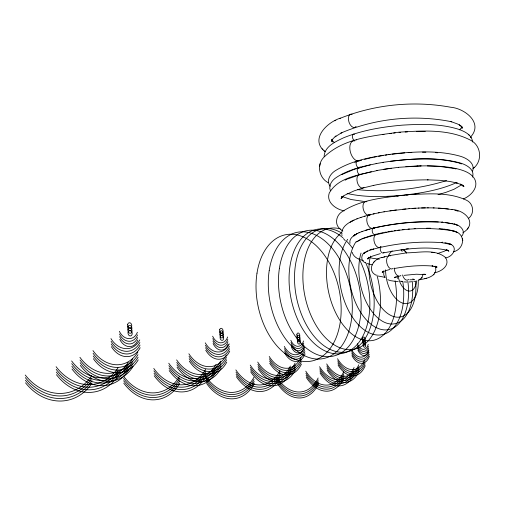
<?xml version="1.0" encoding="UTF-8"?>
<svg xmlns="http://www.w3.org/2000/svg" width="505" height="505" viewBox="0 0 505 505"><rect width="100%" height="100%" fill="white"/><g stroke="black" fill="none" stroke-linecap="round" stroke-linejoin="round"><path stroke-width="0.76" d="M385.05 277.485L383.762 274.991L383.768 270.92M331.955 139.973L331.766 141.305L332.441 139.216L331.791 140.333L333.552 138.168L335.995 136.009L335.086 136.792L341.898 132.581L340.963 133.049C375.411 118.284 415.059 114.313 451.773 121.787L450.744 121.516L457.618 124.015L460.345 125.505L459.26 124.899L462.037 127.43L461.317 126.395L462.226 128.264L461.519 126.004L461.766 127.973L461.753 126.818M473.059 168.569C482.666 161.499 481.473 145.8 470.774 140.321C448.958 128.819 422.994 130.688 399.133 132.152C373.132 135.927 342.624 138.13 323.244 157.913C316.547 165.489 319.343 178.17 328.25 182.715M324.103 156.405C324.633 146.317 335.598 141.646 343.463 137.852C362.18 130.195 382.367 126.875 402.422 125.139C421.258 124.009 440.726 123.611 458.906 129.387C464.745 131.483 472.08 135.012 472.585 142.006M341.771 197.487L341.866 196.71L341.367 198.314L342.39 196.679L341.039 198.566L343.337 196.047L342.39 196.893L344.763 195.189L354.276 190.802L363.284 187.929L373.801 185.348L373.258 185.468C391.274 181.712 409.681 179.812 428.082 179.856L427.546 179.843L439.634 180.304L449.608 181.428L457.208 183.044L456.11 182.703L461.602 184.754L460.509 184.11L463.975 186.648L463.016 185.745M423.177 274.07L421.89 277.554M354.68 235.16L354.794 234.598L354.283 235.803L355.394 234.484L353.746 235.986L355.267 234.73M341.86 231.902C342.889 225.798 348.942 222.408 354.081 220.085M320.176 163.601L319.539 166.574M461.538 127.683L461.835 126.3M472.497 171.403C475.704 163.235 466.393 157.831 459.746 156.089C439.413 150.452 417.913 151.563 397.113 153.406C376.238 156.171 354.352 159.189 336.021 170.28C330.636 173.171 325.624 180.683 330.264 186.282M472.547 177.11C475.072 169.238 465.982 164.535 459.708 162.825C437.09 156.891 413.248 158.627 390.27 161.259M368.113 258.465L367.861 259.078L368.454 257.67L367.817 258.819L368.599 257.973L368.12 258.421L372.488 256.092L380.334 253.624M462.984 232.742C478.159 223.324 465.01 209.771 451.628 209.512M461.532 127.582L459.645 129.854M467.333 229.049L467.807 228.355M468.072 227.97L468.552 227.256M364.717 252.235L363.953 253.333L364.787 252.393C360.816 254.665 360.614 260.902 365.077 262.714M418.891 280.016L421.637 277.876M433.864 274.36C435.922 272.201 436.44 268.755 435.064 266.097M421.486 278.085L422.047 277.34M461.292 236.668C466.929 231.189 459.708 224.58 453.869 223.955L455.011 224.34L445.763 222.547M470.439 137.196C483.79 123.05 464.72 108.373 450.725 107.243C413.74 100.432 374.338 104.421 339.493 118.574M382.765 257.417C374.028 257.859 366.056 270.093 375.985 275.156M383.263 271.463L383.503 271.204L382.537 272.113L383.705 271.299L382.159 272.22L384.482 271.078M418.733 279.94C423.821 278.848 429.603 278.299 433.612 274.625M433.41 274.846L434.073 274.139M395.421 276.797L394.26 277.782L397.429 276.652M468.583 218.305C474.763 213.697 473.576 203.471 466.57 200.264C448.516 191.698 427.489 193.926 408.065 194.69C385.435 197.474 360.665 199.065 341.266 212.264C336.336 215.856 334.657 223.627 339.24 228.197M473.223 168.411L474.422 167.3M374.401 261.521L374.792 261.161M373.435 262.423L373.833 262.057M363.821 253.283L368.107 250.934L373.618 249.028L372.715 249.3C395.282 243.29 418.948 241.011 442.247 242.659L441.294 242.564L450.801 244.414L449.62 244.003M356.865 241.731L362.748 238.455L372.28 235.223M364.08 253.074L367.672 250.821M356.429 242.002L360.305 239.61M461.753 184.761L454.033 189.261L446.111 192.291L438.043 194.677M350.142 222.345L352.338 220.925L351.297 221.512M447.171 249.76L444.286 251.244L437.608 253.535M340.364 118.145C327.297 122.103 309.357 139.228 324.974 151.601L324.103 150.749M463.35 198.932C471.159 195.871 479.712 186.553 474.031 178.019C470.029 172.293 462.877 170.236 456.432 168.619C439.83 165.11 422.698 165.552 405.862 166.663M341.948 174.515L354.434 169.238L370.367 164.845M456.684 182.551C439.994 190.088 421.662 193.068 403.602 195.176M345.073 180.184L346.91 179.281M334.903 120.815L335.85 120.354M359.143 232.691L356.29 234.074L357.332 233.474C353.809 235.425 348.81 238.53 349.965 243.284M453.566 251.825C464.518 248.914 466.222 234.105 454.115 231.075L455.251 231.612L449.696 230.002L443.687 229.043M353.525 220.287L357.351 218.69M347.598 178.997L360.412 174.465L371.352 171.687M358.903 232.799L362.186 231.46M361.826 238.941C390.883 229.27 422.874 225.754 453.149 230.905M445.214 257.859C452.366 257.449 458.843 247.343 449.993 243.959L451.066 244.666M369.812 249.868L371.68 249.167M356.833 218.886L361.024 217.358M361.959 231.561L369.306 229.163M385.22 270.8L389.841 269.474M446.527 180.594C417.913 189.501 387.367 192.582 357.553 189.653M354.63 162.364L356.681 161.707M360.545 217.535L365.033 216.102M441.888 242.463L442.765 242.192L441.547 242.558M434.464 272.732C441.408 271.804 450.87 264.91 445.334 257.342C434.975 248.839 419.687 252.67 407.276 252.835M383.92 257.064L387.013 256.193M381.805 257.72L384.81 256.786M365.386 230.381L369.117 229.257L368.284 229.491C391.072 223.538 414.794 221.177 438.315 221.973M359.409 160.83L361.624 160.205M364.591 216.266L369.275 214.928M424.869 278.684L425.286 278.571M426.195 278.324L426.649 278.198M364.572 159.378L370.266 157.989M368.53 215.124L374.161 213.785M373.233 228.121C395.989 222.875 419.567 220.546 442.885 222.269L442.014 222.2M377.336 233.91L383.377 232.597M383.345 252.891C404.366 248.978 425.816 245.727 447.064 250.202L446.477 249.994L448.863 251.2L448.055 250.524M373.201 213.987L379.141 212.712M389.33 255.637L405.578 253.011M370.954 157.844L372.33 157.554M373.7 157.263L376.452 156.676M376.667 163.532C362.76 166.347 348.343 169.51 336.349 177.47C332.069 180.152 328.124 185.531 330.428 190.713M377.582 170.406C361.062 174.818 338.596 176.548 329.26 193.043C326.041 202.423 336.09 209.367 344.183 210.869M414.996 281.216L413.759 281.449M378.346 212.883L384.545 211.702M394.298 268.509C407.036 266.242 420.091 264.948 433.019 266.091L432.002 265.971L437.103 267.101L434.956 266.324L436.598 267.05L435.468 266.337L435.72 266.539M383.712 169.295L398.495 167.338M378.655 156.285L383.061 155.489M377.254 170.425L376.825 170.507L391.249 168.203M376.099 163.57L383.409 162.332M384.791 232.306L386.319 232.035M387.853 231.757L389.38 231.486M417.572 193.718L418.961 193.491M383.92 211.841L396.374 209.928M390.775 231.265L392.177 231.05M382.537 134.614L383.996 134.387M385.378 155.142L386.925 154.909M388.471 154.675L390.012 154.442M383.005 162.345C407.832 158.917 433.694 156.493 458.262 162.806M404.133 275.345L416.24 274.221L425.709 274.638L424.699 274.064M411.095 194.646L412.541 194.444M414.706 194.141L416.158 193.939M389.879 210.869L409.17 208.672M394.272 230.722L395.743 230.526M397.946 230.23L399.411 230.034M392.158 154.17L404.694 152.882M389.904 133.547L391.413 133.358M393.679 133.08L395.188 132.891M406.658 195.182L408.141 195.012M402.447 229.693L403.962 229.529M409.782 279.795L414.674 279.682L412.762 278.937M411.562 281.752L409.176 281.967M402.599 209.266L405.881 208.95M406.001 248.921L408.337 248.7M399.019 132.537L400.553 132.398M398.477 167.313L421.12 165.886L420.716 165.899M402.883 195.246C384.349 196.874 365.342 197.67 347.087 193.44M396.911 196.142L398.413 196.009M408.084 229.125L409.429 229.011M408.993 208.634L415.722 208.23M414.144 228.67L415.482 228.588M405.155 132.045L407.453 131.906M412.175 208.401L418.961 208.073M408.173 152.643L411.815 152.441M387.165 196.71L390.131 196.59M418.475 208.054L425.273 207.883M416.518 131.54L425.242 131.534M421.561 207.946L428.328 207.852M417.092 166L417.42 165.987M400.806 281.519L401.74 281.506M406.91 282.049L404.082 281.929M426.51 228.228L430.62 228.241M422.445 152.175L425.848 152.201M427.546 207.845L434.161 207.915M427.344 165.911L439.937 166.467L453.881 168.449M398.199 281.5L395.926 281.399M433.195 207.902L443.605 208.445L452.183 209.6M438.435 208.117L448.402 209.007M435.348 152.624L437.601 152.781M395.491 281.367L390.409 280.647L387.752 279.675M439.116 228.62L442.948 228.973M441.806 222.149L452.442 223.677M379.312 259.204L372.223 258.238L368.745 257.247L369.313 257.455M363.335 201.35L351.007 199.494L343.28 196.931M431.598 252.336L432.533 252.443M433.65 252.569L434.66 252.677M384.816 277.289L378.188 276.039M372.204 264.822L367.04 263.553M444.861 242.615L446.25 242.93M363.43 260.605L360.28 259.69M454.588 168.588L456.04 168.967M454.822 210.187L458.174 211.241M402.264 281.62L400.762 281.083M446.944 243.088L451.104 244.647M452.095 230.596L455.34 231.688L454.159 231.284M458.894 163.033L461.425 163.929M359.15 259.273C355.993 258.042 353.058 255.644 352.155 252.266M456.956 232.414L455.781 231.864L457.006 232.742M456.034 224.712L457.776 225.571L456.659 224.889M342.838 231.019L340.155 229.112M334.506 142.644L332.044 140.529L332.719 141.558L332.025 140.308M322.102 148.767L322.998 149.644M345.262 240.702L343.413 238.562M468.615 134.519L469.442 135.473M470.288 136.419L471.133 137.385M462.567 185.152L463.129 186.093L462.649 184.944M397.353 277.826L397.681 278.394M396.886 276.645L397.088 277.239M331.873 139.494L332.328 141.93L332.126 140.807M462.378 238.297L462.814 240.55M341.866 196.672L342.068 197.815M341.816 234.484L342.024 235.646M416.518 280.799A16.229 9.046 78.1 0 1 407.983 290.899A16.229 9.046 78.1 0 1 398.091 276.02M418.197 280.281A27.863 15.649 78.1 0 1 402.719 303.151A27.863 15.649 78.1 0 1 385.574 269.834M388.194 256.218A27.863 15.649 78.1 0 1 392.202 250.852M402.012 249.558A27.863 15.649 78.1 0 1 406.569 252.487M412.231 281.354A45.084 25.869 78.1 0 1 382.834 321.477A45.084 25.869 78.1 0 1 361.031 253.049M401.039 249.691A45.084 25.869 78.1 0 1 402.176 251.446M402.744 281.285A53.17 31.095 78.1 0 1 363.385 329.266A53.17 31.095 78.1 0 1 347.705 239.326M395.112 280.868A56.92 33.721 78.1 0 1 374.798 339.972A56.92 33.721 78.1 0 1 330.68 300.008A56.92 33.721 78.1 0 1 341.797 232.571M376.869 274.954A61.686 37.484 78.1 0 1 353.229 349.416A61.686 37.484 78.1 0 1 303.417 286.499A61.686 37.484 78.1 0 1 340.395 228.885M415.634 281.159A39.598 22.523 78.1 0 1 389.993 314.994A39.598 22.523 78.1 0 1 370.5 256.098M403.899 249.476A39.598 22.523 78.1 0 1 406.639 253.434M407.832 281.26A49.553 28.703 78.1 0 1 371.541 324.652A49.553 28.703 78.1 0 1 355.968 241.807M365.506 262.335A62.778 38.506 78.1 0 1 349.17 351.328A62.778 38.506 78.1 0 1 294.668 283.57A62.778 38.506 78.1 0 1 342.175 233.335M359.036 258.73A63.333 39.087 78.1 0 1 344.688 352.812A63.333 39.087 78.1 0 1 289.062 280.471A63.333 39.087 78.1 0 1 342.914 237.767M347.042 241.643A63.333 39.087 78.1 0 1 352.338 247.923M356.082 126.439A6.963 3.907 72.3 0 1 348.968 122.09A6.963 3.907 72.3 0 1 352.105 114.237M354.819 140.794A3.478 1.963 72.9 0 1 352.389 136.602A3.478 1.963 72.9 0 1 354.542 134.286M356.53 139.62A3.478 1.963 72.9 0 1 356.397 139.967M360.065 160.502A10.441 5.921 73.3 0 1 350.363 151.961A10.441 5.921 73.3 0 1 354.933 140.819M360.115 166.839A3.478 1.982 73.8 0 1 357.54 167.092A3.478 1.982 73.8 0 1 356.139 162.825A3.478 1.982 73.8 0 1 358.26 161.171M360.86 174.156A3.478 1.982 74 0 1 357.376 171.441A3.478 1.982 74 0 1 359.371 167.925M363.953 187.513A6.95 3.977 74.4 0 1 357.275 182.191A6.95 3.977 74.4 0 1 360.589 174.629M370.159 214.265A6.931 3.977 75.4 0 1 363.31 209.367A6.931 3.977 75.4 0 1 366.882 201.722M373.946 227.534A6.918 3.971 75.9 0 1 367.198 222.97A6.918 3.971 75.9 0 1 370.38 214.934M375.954 234.055A3.453 1.982 76.3 0 1 372.374 231.965A3.453 1.982 76.3 0 1 374.42 228.203M380.972 246.61A6.881 3.945 76.7 0 1 374.527 242.911A6.881 3.945 76.7 0 1 376.572 234.074M383.964 252.26A3.428 1.963 77 0 1 380.966 251.578A3.428 1.963 77 0 1 380.846 246.749M393.111 268.452A6.805 3.863 77.6 0 1 386.811 262.878A6.805 3.863 77.6 0 1 390.624 255.808M400.869 275.421A6.754 3.8 77.9 0 1 396.608 274.808A6.754 3.8 77.9 0 1 394.235 268.01M408.678 279.429A6.691 3.731 78.1 0 1 402.535 274.928M137.392 332.271A13.048 10.081 77.4 0 1 128.75 338.634A13.048 10.081 77.4 0 1 119.357 331.324M137.53 334.897A13.054 10.094 77.6 0 1 128.882 341.292A13.054 10.094 77.6 0 1 119.489 334.001M137.669 337.523A13.061 10.1 77.8 0 1 129.021 343.943A13.061 10.1 77.8 0 1 119.622 336.671M137.808 340.155A13.067 10.106 78 0 1 129.16 346.607A13.067 10.106 78 0 1 119.754 339.347M227.648 336.98A11.912 8.402 79.1 0 1 220.565 342.832A11.912 8.402 79.1 0 1 212.624 336.197M227.812 339.385A11.918 8.408 79.2 0 1 220.723 345.256A11.918 8.408 79.2 0 1 212.782 338.634M227.97 341.784A11.924 8.415 79.4 0 1 220.881 347.68A11.924 8.415 79.4 0 1 212.933 341.077M228.127 344.189A11.931 8.421 79.5 0 1 221.038 350.11A11.931 8.421 79.5 0 1 213.091 343.52M303.537 340.944A10.965 7.108 79.9 0 1 297.634 346.354A10.965 7.108 79.9 0 1 290.823 340.282M303.707 343.154A10.971 7.108 80 0 1 297.805 348.589A10.971 7.108 80 0 1 290.994 342.523M303.877 345.37A10.971 7.114 80.1 0 1 297.975 350.817A10.971 7.114 80.1 0 1 291.164 344.763M304.048 347.579A10.977 7.12 80.2 0 1 298.146 353.052A10.977 7.12 80.2 0 1 291.328 347.011M368.221 344.322A10.157 6.085 80.3 0 1 363.247 349.359A10.157 6.085 80.3 0 1 357.325 343.753M368.404 346.367A10.163 6.092 80.4 0 1 363.423 351.423A10.163 6.092 80.4 0 1 357.508 345.83M368.581 348.418A10.163 6.092 80.5 0 1 363.606 353.487A10.163 6.092 80.5 0 1 357.685 347.907M368.757 350.47A10.169 6.098 80.6 0 1 363.783 355.558A10.169 6.098 80.6 0 1 357.862 349.984M139.752 339.897A22.428 17.385 77.4 0 1 110.961 338.602M139.891 342.51A22.435 17.397 77.6 0 1 111.094 341.285M140.03 345.123A22.441 17.416 77.8 0 1 111.226 343.968M140.169 347.737A22.447 17.429 78 0 1 111.359 346.657M229.251 343.924A20.478 14.493 79.1 0 1 205.257 342.844M229.409 346.31A20.484 14.506 79.2 0 1 205.409 345.294M229.567 348.702A20.49 14.512 79.4 0 1 205.567 347.743M229.725 351.095A20.503 14.525 79.5 0 1 205.718 350.192M304.572 347.314A18.849 12.265 79.9 0 1 284.271 346.398M304.742 349.51A18.855 12.271 80 0 1 284.435 348.652M304.913 351.714A18.862 12.278 80.1 0 1 284.605 350.899M305.089 353.917A18.868 12.284 80.2 0 1 284.776 353.159M368.846 350.205A17.46 10.51 80.3 0 1 351.436 349.422M369.022 352.244A17.467 10.51 80.4 0 1 351.613 351.505M369.199 354.283A17.473 10.517 80.5 0 1 351.789 353.588M369.376 356.328A17.486 10.523 80.6 0 1 351.966 355.678M137.846 352.099A36.354 28.476 77.3 0 1 92.977 350.603M137.985 354.674A36.366 28.501 77.6 0 1 93.103 353.292M138.118 357.256A36.379 28.52 77.8 0 1 93.229 355.987M138.256 359.838A36.392 28.545 78 0 1 93.349 358.676M226.309 355.034A33.216 23.773 79.1 0 1 188.87 353.79M226.467 357.395A33.229 23.792 79.3 0 1 189.022 356.246M226.625 359.756A33.242 23.804 79.4 0 1 189.167 358.695M226.777 362.123A33.261 23.823 79.6 0 1 189.318 361.157M300.936 357.515A30.597 20.137 79.9 0 1 269.222 356.461M301.106 359.693A30.603 20.149 80 0 1 269.386 358.714M301.27 361.87A30.616 20.162 80.2 0 1 269.55 360.968M301.441 364.048A30.628 20.175 80.3 0 1 269.714 363.228M364.736 359.636A28.362 17.277 80.4 0 1 337.529 358.727M364.913 361.649A28.368 17.284 80.5 0 1 337.7 360.816M365.09 363.669A28.381 17.29 80.5 0 1 337.87 362.906M365.26 365.696A28.394 17.303 80.6 0 1 338.047 364.989M132.682 358.739A42.957 33.955 77.3 0 1 79.916 357.325M132.815 361.29A42.969 33.98 77.5 0 1 80.03 360.008M132.948 363.846A42.982 34.012 77.8 0 1 80.15 362.691M133.08 366.403A43.001 34.037 78 0 1 80.27 365.374M220.71 361.088A39.276 28.387 79.1 0 1 176.624 359.907M220.862 363.43A39.289 28.406 79.3 0 1 176.769 362.356M221.02 365.772A39.308 28.425 79.4 0 1 176.908 364.806M221.171 368.113A39.321 28.444 79.6 0 1 177.053 367.255M295.097 363.076A36.19 24.076 80 0 1 257.708 362.079M295.261 365.235A36.209 24.088 80.1 0 1 257.872 364.326M295.425 367.394A36.221 24.101 80.2 0 1 258.03 366.579M295.589 369.553A36.234 24.114 80.3 0 1 258.188 368.827M358.784 364.774A33.564 20.667 80.4 0 1 326.678 363.922M358.954 366.781A33.576 20.68 80.5 0 1 326.842 365.999M359.124 368.789A33.595 20.692 80.6 0 1 327.013 368.082M359.295 370.79A33.608 20.699 80.7 0 1 327.183 370.171M128.245 362.274A46.043 36.625 77.3 0 1 71.634 360.955M128.377 364.812A46.056 36.657 77.5 0 1 71.748 363.632M128.51 367.35A46.075 36.688 77.8 0 1 71.868 366.302M128.636 369.887A46.094 36.713 78 0 1 71.981 368.978M216.089 364.313A42.117 30.647 79.1 0 1 168.752 363.215M216.241 366.643A42.136 30.666 79.3 0 1 168.891 365.652M216.393 368.966A42.149 30.691 79.4 0 1 169.03 368.094M216.544 371.295A42.167 30.71 79.6 0 1 169.169 370.537M290.4 366.043A38.828 26.014 80 0 1 250.227 365.109M290.564 368.189A38.841 26.026 80.1 0 1 250.379 367.35M290.722 370.335A38.86 26.045 80.2 0 1 250.537 369.597M290.886 372.488A38.872 26.058 80.3 0 1 250.695 371.844M354.074 367.52A36.019 22.353 80.4 0 1 319.558 366.718M354.245 369.515A36.038 22.359 80.5 0 1 319.722 368.795M354.415 371.51A36.051 22.371 80.6 0 1 319.886 370.872M354.586 373.504A36.063 22.384 80.7 0 1 320.05 372.955M117.993 367.823A50.033 40.305 77.2 0 1 56.105 366.718M118.12 370.329A50.052 40.337 77.5 0 1 56.213 369.37M118.239 372.835A50.071 40.368 77.7 0 1 56.32 372.027M118.366 375.341A50.083 40.4 78 0 1 56.427 374.678M205.63 369.382A45.81 33.791 79.2 0 1 153.785 368.461M205.775 371.68A45.829 33.816 79.3 0 1 153.918 370.878M205.92 373.984A45.848 33.835 79.5 0 1 154.05 373.302M206.065 376.282A45.867 33.86 79.7 0 1 154.183 375.726M279.915 370.702A42.268 28.728 80 0 1 235.848 369.919M280.073 372.829A42.287 28.741 80.2 0 1 235.999 372.147M280.231 374.956A42.3 28.76 80.3 0 1 236.144 374.375M280.389 377.084A42.319 28.772 80.4 0 1 236.296 376.61M343.684 371.838A39.238 24.713 80.5 0 1 305.765 371.162M343.848 373.814A39.257 24.726 80.6 0 1 305.923 373.227M344.012 375.789A39.27 24.739 80.7 0 1 306.08 375.291M344.176 377.765A39.289 24.751 80.8 0 1 306.245 377.361M91.727 375.701A52.608 43.544 77.1 0 1 25.25 375.032M91.841 378.144A52.627 43.575 77.4 0 1 25.345 377.62M91.954 380.587A52.646 43.613 77.7 0 1 25.433 380.215M92.061 383.036A52.665 43.645 78 0 1 25.528 382.809M179.344 376.591A48.278 36.663 79.2 0 1 123.409 376.023M179.471 378.838A48.297 36.688 79.4 0 1 123.523 378.397M179.603 381.086A48.316 36.713 79.6 0 1 123.643 380.77M179.736 383.333A48.335 36.732 79.8 0 1 123.763 383.144M253.901 377.342A44.623 31.285 80.2 0 1 206.191 376.863M254.047 379.425A44.642 31.297 80.3 0 1 206.324 379.047M254.192 381.502A44.661 31.316 80.4 0 1 206.463 381.237M254.343 383.585A44.674 31.335 80.5 0 1 206.602 383.421M318.131 377.992A41.492 26.999 80.6 0 1 276.948 377.576M318.283 379.93A41.505 27.011 80.7 0 1 277.093 379.608M318.44 381.868A41.524 27.024 80.8 0 1 277.245 381.635M318.592 383.806A41.543 27.036 80.9 0 1 277.397 383.661M394.834 277.466L394.411 277.636L395.358 277.264L394.834 277.466M425.709 274.638L425.147 274.531L425.677 274.669M279.36 268.635A64.103 40.04 78.1 0 0 332.618 356.246A64.103 40.04 78.1 0 0 347.44 255.423A64.103 40.04 78.1 0 0 279.36 268.635M257.001 273.154A64.482 41.334 78.1 0 0 311.478 361.075A64.482 41.334 78.1 0 0 327.278 259.456A64.482 41.334 78.1 0 0 257.001 273.154M269.203 270.592A64.476 40.747 78.1 0 0 323.181 358.607A64.476 40.747 78.1 0 0 338.476 257.102A64.476 40.747 78.1 0 0 269.203 270.592M127.67 324.45A2.664 2.058 77.4 0 0 130.277 327.966A2.664 2.058 77.4 0 0 131.142 323.673A2.664 2.058 77.4 0 0 127.67 324.45M127.847 326.924A2.664 2.058 77.6 0 0 130.271 330.636A2.664 2.058 77.6 0 0 131.388 326.464A2.664 2.058 77.6 0 0 127.847 326.924M127.98 329.582A2.67 2.058 77.8 0 0 130.41 333.287A2.67 2.058 77.8 0 0 131.521 329.108A2.67 2.058 77.8 0 0 127.98 329.582M128.119 332.233A2.67 2.064 78 0 0 130.542 335.939A2.67 2.064 78 0 0 131.66 331.753A2.67 2.064 78 0 0 128.119 332.233M219.7 329.733A2.43 1.711 79.1 0 0 221.777 333.117A2.43 1.711 79.1 0 0 222.636 329.304A2.43 1.711 79.1 0 0 219.7 329.733M219.858 332.151A2.437 1.717 79.2 0 0 221.935 335.535A2.437 1.717 79.2 0 0 222.8 331.716A2.437 1.717 79.2 0 0 219.858 332.151M220.016 334.575A2.437 1.717 79.4 0 0 222.093 337.952A2.437 1.717 79.4 0 0 222.957 334.133A2.437 1.717 79.4 0 0 220.016 334.575M220.174 336.999A2.437 1.717 79.5 0 0 222.257 340.376A2.437 1.717 79.5 0 0 223.115 336.551A2.437 1.717 79.5 0 0 220.174 336.999M296.908 334.31A2.241 1.446 79.9 0 0 298.714 337.416A2.241 1.446 79.9 0 0 299.383 333.906A2.241 1.446 79.9 0 0 296.908 334.31M297.079 336.538A2.241 1.452 80 0 0 298.884 339.644A2.241 1.452 80 0 0 299.553 336.128A2.241 1.452 80 0 0 297.079 336.538M297.249 338.767A2.241 1.452 80.1 0 0 299.061 341.872A2.241 1.452 80.1 0 0 299.724 338.35A2.241 1.452 80.1 0 0 297.249 338.767M297.42 341.001A2.241 1.452 80.2 0 0 299.231 344.101A2.241 1.452 80.2 0 0 299.894 340.572A2.241 1.452 80.2 0 0 297.42 341.001M362.653 338.079A2.077 1.244 80.3 0 0 364.13 341.09A2.077 1.244 80.3 0 0 364.806 337.946A2.077 1.244 80.3 0 0 362.653 338.079M362.83 340.143A2.077 1.244 80.4 0 0 364.313 343.154A2.077 1.244 80.4 0 0 364.982 340.004A2.077 1.244 80.4 0 0 362.83 340.143M363.013 342.207A2.077 1.244 80.5 0 0 364.49 345.218A2.077 1.244 80.5 0 0 365.166 342.062A2.077 1.244 80.5 0 0 363.013 342.207M363.19 344.271A2.077 1.244 80.6 0 0 364.673 347.282A2.077 1.244 80.6 0 0 365.342 344.126A2.077 1.244 80.6 0 0 363.19 344.271"/></g></svg>
